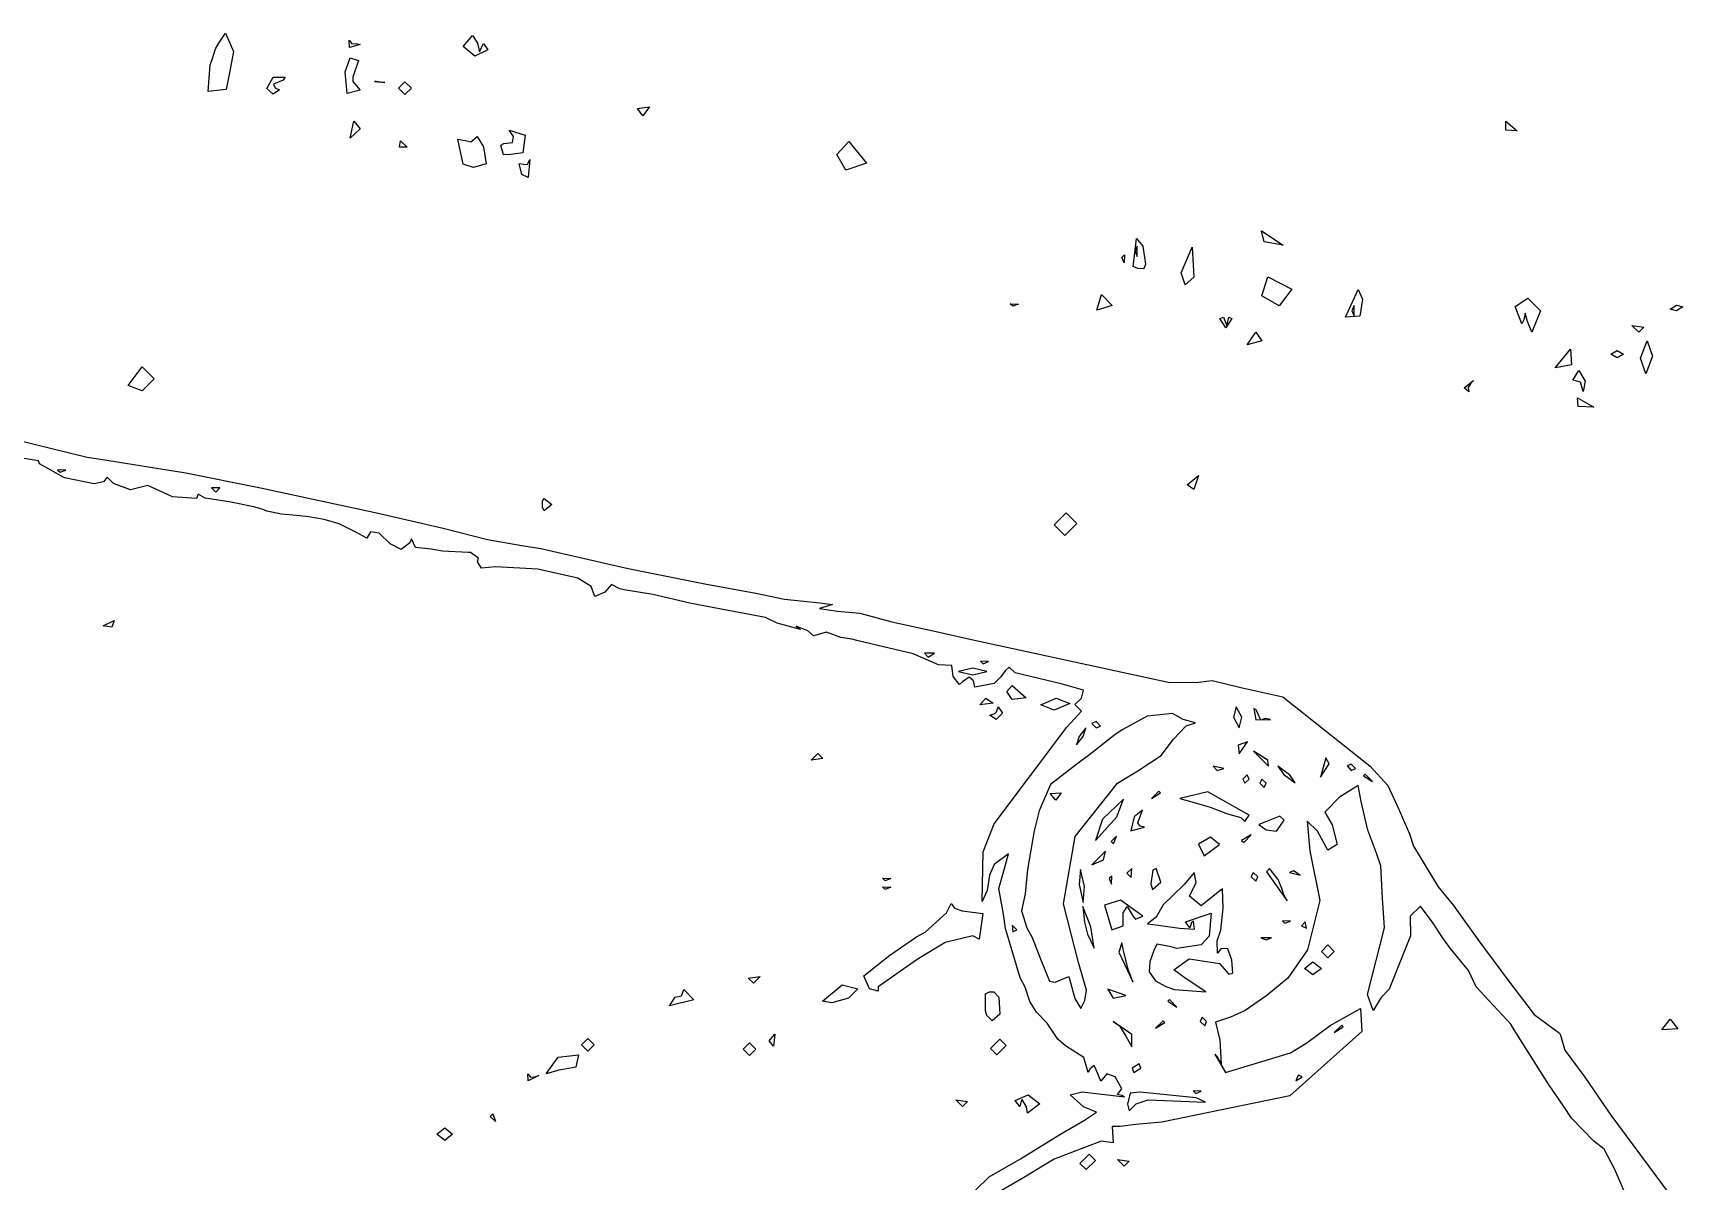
# Model space of a CAD drawing. Extents: x 0.2 to 67.3, y 0 to 43.3.
# Drawn here: x 36.41 to 49.14, y 33.25 to 42.11 of the extents above; entities that cross this region are included whole.
import ezdxf

# ---------------------------------------------------------------- set-up
doc = ezdxf.new("R2010")
doc.units = 0

msp = doc.modelspace()

# ---------------------------------------------------------------- linework, layer by layer
at = {"layer": 'Image'}
for p, q in [((37.81987, 41.98629), (37.845719, 42.030184)), ((37.845719, 42.030184), (37.896612, 42.108316)), ((37.896612, 42.108316), (37.959083, 41.965097)), ((38.853818, 41.997482), (38.851966, 42.052171)), ((38.851966, 42.052171), (38.872153, 42.025369)), ((38.936759, 42.019813), (38.8539, 41.997323)), ((38.872153, 42.025369), (38.904456, 42.028015)), ((38.904456, 42.028015), (38.936759, 42.019813)), ((39.820607, 41.929696), (39.730397, 42.00317)), ((39.730397, 42.00317), (39.73041, 42.00317)), ((39.73041, 42.00317), (39.801467, 42.088207)), ((39.801467, 42.088207), (39.840263, 42.03111)), ((39.840263, 42.03111), (39.855423, 41.962504)), ((39.872092, 41.995312), (39.886565, 42.028121)), ((39.886565, 42.028121), (39.921304, 41.978908)), ((37.779177, 41.864053), (37.795581, 41.903423)), ((37.795581, 41.903423), (37.81987, 41.98629)), ((37.959083, 41.965097), (37.926248, 41.789467)), ((38.820726, 41.809549), (38.859543, 41.916149)), ((38.8539, 41.997323), (38.853818, 41.997482)), ((38.859543, 41.916149), (38.923475, 41.896834)), ((38.923475, 41.896834), (38.879784, 41.768247)), ((39.921304, 41.978908), (39.820607, 41.929696)), ((39.855423, 41.962504), (39.872092, 41.995312)), ((37.764413, 41.656143), (37.779177, 41.864053)), ((37.926248, 41.789467), (37.903613, 41.671717)), ((38.215477, 41.679691), (38.266076, 41.766871)), ((38.266076, 41.766871), (38.356285, 41.766871)), ((38.356285, 41.766871), (38.341204, 41.743323)), ((38.835437, 41.64265), (38.820726, 41.809549)), ((38.879784, 41.768247), (38.879784, 41.733798)), ((37.764424, 41.656143), (37.764413, 41.656143)), ((37.903613, 41.671717), (37.764424, 41.656143)), ((38.264671, 41.635294), (38.215464, 41.680485)), ((38.215464, 41.680485), (38.215477, 41.679691)), ((38.313875, 41.670034), (38.264671, 41.635294)), ((38.341204, 41.743323), (38.267769, 41.713637)), ((38.267769, 41.713637), (38.281448, 41.684851)), ((38.281448, 41.684851), (38.313875, 41.670034)), ((38.83545, 41.642597), (38.835437, 41.64265)), ((38.937193, 41.667203), (38.83545, 41.642597)), ((38.879784, 41.733798), (38.937193, 41.667203)), ((39.058417, 41.734566), (39.047067, 41.734566)), ((39.047067, 41.734566), (39.047074, 41.734566)), ((39.047074, 41.734566), (39.127481, 41.727157)), ((39.107664, 41.727157), (39.058417, 41.734566)), ((39.127481, 41.727157), (39.107664, 41.727157)), ((39.23242, 41.68366), (39.281627, 41.732872)), ((39.281627, 41.634448), (39.23242, 41.68366)), ((39.23242, 41.68366), (39.23242, 41.68366)), ((39.281627, 41.732872), (39.330834, 41.68366)), ((39.330834, 41.68366), (39.281627, 41.634448)), ((41.075275, 41.525122), (41.167892, 41.53888)), ((41.116283, 41.470538), (41.075275, 41.525228)), ((41.075275, 41.525228), (41.075275, 41.525122)), ((41.167892, 41.53888), (41.116283, 41.470538)), ((38.859742, 41.297739), (38.887973, 41.428073)), ((38.93718, 41.369865), (38.859742, 41.297739)), ((38.887973, 41.428073), (38.93718, 41.369865)), ((47.772945, 41.358408), (47.771887, 41.427305)), ((47.771887, 41.427305), (47.860133, 41.355048)), ((38.859742, 41.297739), (38.859742, 41.297739)), ((39.239328, 41.229609), (39.24753, 41.277578)), ((39.24753, 41.277578), (39.298029, 41.228366)), ((39.730376, 41.096735), (39.690273, 41.289273)), ((39.690273, 41.289273), (39.758157, 41.277366)), ((39.758157, 41.277366), (39.789595, 41.269429)), ((39.789595, 41.269429), (39.839305, 41.310439)), ((39.839305, 41.310439), (39.888512, 41.231091)), ((40.020229, 41.242044), (40.044835, 41.256597)), ((40.040708, 41.169125), (40.020229, 41.242044)), ((40.044835, 41.256597), (40.111235, 41.264799)), ((40.119437, 41.310386), (40.085338, 41.359572)), ((40.085338, 41.359572), (40.208353, 41.319991)), ((40.111235, 41.264799), (40.119437, 41.310386)), ((40.208353, 41.319991), (40.191949, 41.184471)), ((42.611995, 41.171136), (42.706003, 41.272286)), ((42.706003, 41.272286), (42.84043, 41.105387)), ((47.77304, 41.358487), (47.772945, 41.358408)), ((47.860133, 41.355048), (47.77304, 41.358487)), ((39.239328, 41.228366), (39.239328, 41.229609)), ((39.298029, 41.228366), (39.239328, 41.228366)), ((39.888512, 41.231091), (39.908435, 41.099884)), ((40.098112, 41.170977), (40.0407, 41.168332)), ((40.0407, 41.168332), (40.040708, 41.169125)), ((40.191949, 41.184471), (40.098112, 41.170977)), ((40.227459, 41.094248), (40.243783, 41.133327)), ((40.243783, 41.133327), (40.232962, 40.993178)), ((42.682905, 41.049825), (42.611995, 41.171136)), ((39.809653, 41.072129), (39.730376, 41.096735)), ((39.809661, 41.072182), (39.809653, 41.072129)), ((39.908435, 41.099884), (39.809661, 41.072182)), ((40.183755, 41.017969), (40.162932, 41.102715)), ((40.162932, 41.102715), (40.195817, 41.097159)), ((40.183757, 41.017784), (40.183755, 41.017969)), ((40.232962, 40.993178), (40.183757, 41.017784)), ((40.195817, 41.097159), (40.227459, 41.094248)), ((42.682908, 41.049825), (42.682905, 41.049825)), ((42.84043, 41.105387), (42.682908, 41.049825)), ((44.89724, 40.305765), (44.924024, 40.522855)), ((44.924024, 40.522855), (44.973678, 40.46544)), ((45.909511, 40.49809), (45.889429, 40.582227)), ((45.889429, 40.582227), (46.055783, 40.472478)), ((46.055783, 40.472478), (45.909511, 40.498143)), ((45.909511, 40.498143), (45.909511, 40.49809)), ((44.828967, 40.334922), (44.811743, 40.377996)), ((44.811743, 40.377996), (44.811796, 40.377969)), ((44.811796, 40.377969), (44.831613, 40.397813)), ((44.831613, 40.397813), (44.828967, 40.334922)), ((44.929347, 40.46544), (44.912811, 40.42443)), ((44.912811, 40.42443), (44.929347, 40.38342)), ((44.929347, 40.38342), (44.929347, 40.46544)), ((44.929347, 40.46544), (44.929347, 40.46544)), ((44.973678, 40.46544), (44.99294, 40.326032)), ((45.268471, 40.257743), (45.353992, 40.457238)), ((45.353992, 40.457238), (45.36574, 40.225464)), ((44.897248, 40.306717), (44.89724, 40.305765)), ((44.934022, 40.291371), (44.897248, 40.306717)), ((44.980055, 40.288725), (44.934022, 40.291371)), ((44.99294, 40.326032), (44.980055, 40.288725)), ((45.268479, 40.257743), (45.268471, 40.257743)), ((45.298425, 40.165572), (45.268479, 40.257743)), ((45.36574, 40.225464), (45.298425, 40.165572)), ((45.89095, 40.082166), (45.938284, 40.22766)), ((45.938284, 40.22766), (46.121392, 40.132304)), ((44.618941, 39.97149), (44.653385, 40.090235)), ((44.653385, 40.090235), (44.737678, 40.005939)), ((46.121392, 40.132304), (46.025006, 40.004057)), ((46.535879, 39.916007), (46.632878, 40.12897)), ((46.632878, 40.12897), (46.666943, 40.055152)), ((43.950136, 40.020438), (44.013012, 40.017792)), ((43.969953, 40.000595), (43.950136, 40.020438)), ((43.950136, 40.020438), (43.950136, 40.020438)), ((44.013012, 40.017792), (43.969953, 40.000595)), ((44.737678, 40.005939), (44.618941, 39.97149)), ((44.618941, 39.97149), (44.618941, 39.97149)), ((46.025006, 40.004057), (45.89095, 40.082166)), ((45.89095, 40.082166), (45.89095, 40.082166)), ((46.602382, 40.005939), (46.585846, 39.964929)), ((46.585846, 39.964929), (46.602382, 39.923918)), ((46.602382, 39.923918), (46.602382, 40.005939)), ((46.602382, 40.005939), (46.602382, 40.005939)), ((46.666943, 40.055152), (46.646703, 39.923918)), ((47.843745, 39.997869), (47.94167, 40.063195)), ((47.89673, 39.866372), (47.843745, 39.997869)), ((47.94167, 40.063195), (48.040301, 39.965564)), ((48.040301, 39.965564), (47.972292, 39.800755)), ((49.041004, 39.978105), (49.090211, 40.009881)), ((49.090211, 39.96514), (49.041004, 39.978105)), ((49.041004, 39.978105), (49.041004, 39.978105)), ((49.090211, 40.009881), (49.139418, 39.996917)), ((49.139418, 39.996917), (49.090211, 39.96514)), ((45.566019, 39.907541), (45.5944, 39.915743)), ((45.612921, 39.833749), (45.566019, 39.907541)), ((45.566019, 39.907541), (45.566019, 39.907541)), ((45.5944, 39.915743), (45.620488, 39.850153)), ((45.658324, 39.907541), (45.612921, 39.833749)), ((45.620488, 39.850153), (45.637501, 39.915743)), ((45.637501, 39.915743), (45.658324, 39.907541)), ((46.646703, 39.923918), (46.535869, 39.915981)), ((46.535869, 39.915981), (46.535879, 39.916007)), ((47.910647, 39.896904), (47.89673, 39.866372)), ((47.923056, 39.946778), (47.910647, 39.896904)), ((47.939355, 39.883437), (47.923056, 39.946778)), ((47.93937, 39.883437), (47.939355, 39.883437)), ((47.972292, 39.800755), (47.93937, 39.883437)), ((48.797704, 39.800781), (48.745764, 39.852719)), ((48.745764, 39.852719), (48.745764, 39.852693)), ((48.745764, 39.852693), (48.836659, 39.839728)), ((48.836659, 39.839728), (48.797704, 39.800781)), ((45.776944, 39.702462), (45.844487, 39.800887)), ((45.89176, 39.735271), (45.776944, 39.702462)), ((45.844487, 39.800887), (45.89176, 39.735271)), ((48.81137, 39.601339), (48.862559, 39.735297)), ((48.862559, 39.735297), (48.903566, 39.614833)), ((45.776944, 39.702462), (45.776944, 39.702462)), ((48.155281, 39.527123), (48.271247, 39.669681)), ((48.271247, 39.669681), (48.278312, 39.549533)), ((48.581738, 39.631528), (48.630945, 39.658859)), ((48.630945, 39.604196), (48.581738, 39.631528)), ((48.581738, 39.631528), (48.581738, 39.631528)), ((48.630945, 39.658859), (48.680153, 39.631528)), ((48.680153, 39.631528), (48.630945, 39.604196)), ((48.851981, 39.479092), (48.81137, 39.601339)), ((48.81137, 39.601339), (48.81137, 39.601339)), ((48.903566, 39.614833), (48.851981, 39.479092)), ((37.14563, 39.388641), (37.255755, 39.532441)), ((37.255755, 39.532441), (37.346155, 39.440023)), ((48.155294, 39.527044), (48.155281, 39.527123)), ((48.278312, 39.549533), (48.155294, 39.527044)), ((48.288803, 39.431926), (48.335705, 39.505745)), ((48.335705, 39.505745), (48.384912, 39.423751)), ((37.255755, 39.34763), (37.14563, 39.388641)), ((37.14563, 39.388641), (37.14563, 39.388641)), ((37.346155, 39.440023), (37.255755, 39.34763)), ((47.486648, 39.341809), (47.451371, 39.372342)), ((47.451371, 39.372342), (47.451379, 39.372236)), ((47.451379, 39.372236), (47.52324, 39.427005)), ((47.502708, 39.407426), (47.482785, 39.374618)), ((47.482785, 39.374618), (47.486648, 39.341809)), ((47.52324, 39.427005), (47.502708, 39.407426)), ((48.319301, 39.423724), (48.288803, 39.431926)), ((48.3498, 39.415522), (48.319301, 39.423724)), ((48.368543, 39.34343), (48.3498, 39.415549)), ((48.3498, 39.415549), (48.3498, 39.415522)), ((48.384912, 39.423751), (48.368543, 39.34343)), ((48.330623, 39.228224), (48.326945, 39.294608)), ((48.326945, 39.294608), (48.45051, 39.223303)), ((48.45051, 39.223303), (48.330612, 39.22833)), ((48.330612, 39.22833), (48.330623, 39.228224)), ((35.935565, 39.055081), (36.82907, 38.837779)), ((36.454767, 38.809019), (36.247739, 38.84233)), ((36.82907, 38.837779), (36.917536, 38.823756)), ((36.917536, 38.823756), (37.592196, 38.715012)), ((36.46244, 38.784677), (36.454767, 38.809019)), ((36.656165, 38.678685), (36.46244, 38.784677)), ((36.664782, 38.737184), (36.601904, 38.73983)), ((36.601904, 38.73983), (36.621721, 38.719986)), ((36.621721, 38.719986), (36.66478, 38.737184)), ((36.66478, 38.737184), (36.664782, 38.737184)), ((37.592196, 38.715012), (38.166278, 38.599019)), ((45.315911, 38.622779), (45.403393, 38.694957)), ((45.403393, 38.694957), (45.366885, 38.587113)), ((36.883669, 38.630981), (36.656165, 38.678685)), ((36.955546, 38.645533), (36.883669, 38.630981)), ((36.983475, 38.683104), (36.955546, 38.645533)), ((37.034616, 38.633891), (36.983475, 38.683104)), ((37.165836, 38.584679), (37.034616, 38.633891)), ((37.297054, 38.618651), (37.165836, 38.584679)), ((37.487347, 38.53028), (37.297054, 38.618651)), ((37.854162, 38.599733), (37.789493, 38.599733)), ((37.789493, 38.599733), (37.821825, 38.567401)), ((37.821825, 38.567401), (37.854162, 38.599733)), ((37.854162, 38.599733), (37.854162, 38.599733)), ((38.166278, 38.599019), (39.052001, 38.408784)), ((45.366885, 38.587113), (45.315911, 38.622779)), ((45.315911, 38.622779), (45.315911, 38.622779)), ((37.674307, 38.519168), (37.487347, 38.53028)), ((37.686822, 38.551976), (37.674307, 38.519168)), ((37.739516, 38.519803), (37.686822, 38.551976)), ((37.925444, 38.49136), (37.739516, 38.519803)), ((38.117055, 38.453737), (37.925444, 38.49136)), ((38.179097, 38.434951), (38.117055, 38.453737)), ((40.34329, 38.498504), (40.35599, 38.518877)), ((40.34329, 38.452414), (40.34329, 38.498504)), ((40.35599, 38.423574), (40.34329, 38.452414)), ((40.34329, 38.452414), (40.34329, 38.452414)), ((40.35599, 38.518877), (40.4134, 38.472284)), ((40.4134, 38.472284), (40.35599, 38.423574)), ((38.215569, 38.420134), (38.179097, 38.434951)), ((38.330385, 38.398174), (38.215569, 38.420134)), ((38.445204, 38.387326), (38.330385, 38.398174)), ((38.540742, 38.375949), (38.445204, 38.387326)), ((38.657495, 38.356635), (38.540742, 38.375949)), ((38.77403, 38.322318), (38.657495, 38.356635)), ((38.903813, 38.257945), (38.77403, 38.322318)), ((39.052001, 38.408784), (39.576878, 38.288743)), ((44.290123, 38.314037), (44.382748, 38.406667)), ((44.372135, 38.232016), (44.290123, 38.314037)), ((44.290123, 38.314037), (44.290123, 38.314037)), ((44.464761, 38.324646), (44.372135, 38.232016)), ((44.382748, 38.406667), (44.464761, 38.324646)), ((38.986792, 38.212172), (38.903813, 38.257945)), ((39.017005, 38.260406), (38.986792, 38.212172)), ((39.082801, 38.251674), (39.017005, 38.260406)), ((39.166904, 38.169416), (39.082801, 38.251674)), ((39.331295, 38.207251), (39.31841, 38.176374)), ((39.363722, 38.139941), (39.331295, 38.207251)), ((39.576878, 38.288743), (39.918968, 38.202277)), ((39.918968, 38.202277), (40.184138, 38.156636)), ((39.252425, 38.125468), (39.166904, 38.169416)), ((39.31841, 38.176374), (39.252425, 38.125468)), ((39.483927, 38.127506), (39.363722, 38.139941)), ((39.570158, 38.111102), (39.483927, 38.127506)), ((39.768457, 38.100783), (39.570158, 38.111102)), ((39.787587, 38.100783), (39.768457, 38.100783)), ((39.847584, 38.057471), (39.787587, 38.100783)), ((39.840572, 38.02998), (39.847584, 38.057471)), ((40.184138, 38.156636), (40.328548, 38.13203)), ((40.328548, 38.13203), (41.00388, 37.977778)), ((39.872552, 37.980609), (39.840572, 38.02998)), ((39.980706, 37.991722), (39.872552, 37.980609)), ((40.305243, 37.973465), (39.980706, 37.991722)), ((40.616218, 37.904621), (40.305243, 37.973465)), ((41.00388, 37.977778), (41.594363, 37.860859)), ((40.718054, 37.840036), (40.616218, 37.904621)), ((40.744927, 37.761746), (40.718054, 37.840036)), ((40.875033, 37.853795), (40.823942, 37.795163)), ((40.938332, 37.821251), (40.875033, 37.853795)), ((40.971569, 37.814107), (40.938332, 37.821251)), ((41.193001, 37.77651), (40.971569, 37.814107)), ((41.594363, 37.860859), (41.988018, 37.788204)), ((40.823942, 37.795163), (40.744927, 37.761746)), ((41.479608, 37.711899), (41.193001, 37.77651)), ((41.774851, 37.653532), (41.479608, 37.711899)), ((41.988018, 37.788204), (42.209995, 37.740553)), ((42.209995, 37.740553), (42.480634, 37.713883)), ((42.529294, 37.685308), (42.480087, 37.670227)), ((42.480634, 37.713883), (42.578501, 37.700919)), ((42.578501, 37.700919), (42.529294, 37.685308)), ((36.953024, 37.53476), (37.03958, 37.576459)), ((37.03958, 37.576459), (37.021377, 37.524971)), ((42.061892, 37.601144), (41.774851, 37.653532)), ((42.152104, 37.555239), (42.061892, 37.601144)), ((42.331965, 37.50809), (42.152104, 37.555239)), ((42.480087, 37.670227), (42.616844, 37.649854)), ((42.616844, 37.649854), (42.789067, 37.634244)), ((42.789067, 37.634244), (43.037767, 37.566669)), ((43.037767, 37.566669), (43.355581, 37.49674)), ((36.95303, 37.53476), (36.953024, 37.53476)), ((37.021377, 37.524971), (36.95303, 37.53476)), ((42.389268, 37.498592), (42.299342, 37.534549)), ((42.299342, 37.534549), (42.319265, 37.518409)), ((42.319265, 37.518409), (42.331965, 37.50809)), ((42.433245, 37.459063), (42.389268, 37.498592)), ((42.532826, 37.486739), (42.433245, 37.459063)), ((42.642633, 37.445834), (42.532826, 37.486739)), ((42.728411, 37.433134), (42.642633, 37.445834)), ((42.776864, 37.421228), (42.728411, 37.433134)), ((43.201842, 37.319337), (42.776864, 37.421228)), ((43.355581, 37.49674), (43.650824, 37.430673)), ((43.650824, 37.430673), (45.180185, 37.099019)), ((43.397988, 37.234723), (43.201842, 37.319337)), ((43.36581, 37.324708), (43.288906, 37.324602)), ((43.288906, 37.324602), (43.318272, 37.295498)), ((43.318272, 37.295498), (43.36581, 37.324708)), ((43.36581, 37.324708), (43.36581, 37.324708)), ((43.500869, 37.229961), (43.397988, 37.234723)), ((43.509071, 37.144289), (43.500869, 37.229961)), ((43.661045, 37.208318), (43.551296, 37.183712)), ((43.551296, 37.183712), (43.661045, 37.159105)), ((43.770791, 37.183712), (43.661045, 37.208318)), ((43.661045, 37.159105), (43.770791, 37.183712)), ((43.783385, 37.260943), (43.72051, 37.263589)), ((43.72051, 37.263589), (43.740327, 37.243746)), ((43.740327, 37.243746), (43.783385, 37.260943)), ((43.770791, 37.183712), (43.770791, 37.183712)), ((43.783385, 37.260943), (43.783385, 37.260943)), ((43.912317, 37.188924), (43.877844, 37.141378)), ((43.941614, 37.218213), (43.912317, 37.188924)), ((43.989149, 37.173234), (43.941614, 37.218213)), ((44.352236, 37.085075), (43.989149, 37.173234)), ((43.559059, 37.082614), (43.509071, 37.144289)), ((43.581733, 37.10431), (43.559059, 37.082614)), ((43.634576, 37.140876), (43.581733, 37.10431)), ((43.666564, 37.112645), (43.634576, 37.140876)), ((43.677438, 37.063935), (43.666564, 37.112645)), ((43.825129, 37.092166), (43.677438, 37.063935)), ((43.877844, 37.141378), (43.825129, 37.092166)), ((43.923493, 37.029857), (43.964495, 37.075815)), ((43.964495, 37.075815), (44.073379, 36.98157)), ((44.516259, 37.0388), (44.352236, 37.085075)), ((44.49877, 36.977363), (44.516259, 37.0388)), ((45.180185, 37.099019), (45.404186, 37.102194)), ((45.404186, 37.102194), (45.508885, 37.113306)), ((45.508885, 37.113306), (45.727745, 37.060363)), ((45.727745, 37.060363), (46.052018, 36.98927)), ((43.715332, 36.926643), (43.763229, 36.977231)), ((43.817559, 36.938284), (43.715332, 36.926643)), ((43.715332, 36.926643), (43.715332, 36.926643)), ((43.763229, 36.977231), (43.817559, 36.938284)), ((43.844618, 36.873911), (43.855942, 36.911773)), ((43.855942, 36.911773), (43.890682, 36.862561)), ((43.964495, 36.966833), (43.923493, 37.029857)), ((44.073379, 36.98157), (43.964495, 36.966754)), ((43.964495, 36.966754), (43.964495, 36.966833)), ((44.290009, 36.885632), (44.185919, 36.926643)), ((44.185919, 36.926643), (44.185927, 36.926643)), ((44.185927, 36.926643), (44.303476, 36.977919)), ((44.408724, 36.937342), (44.290009, 36.885632)), ((44.303476, 36.977919), (44.408724, 36.937342)), ((44.448409, 36.928151), (44.49877, 36.977363)), ((44.500911, 36.878938), (44.448409, 36.928151)), ((45.693468, 36.912329), (45.673413, 36.830573)), ((45.735764, 36.830308), (45.693468, 36.912329)), ((46.052018, 36.98927), (46.726797, 36.453489)), ((43.841475, 36.813375), (43.792267, 36.848115)), ((43.792267, 36.848115), (43.79227, 36.847982)), ((43.79227, 36.847982), (43.830145, 36.859359)), ((43.830145, 36.859359), (43.844618, 36.873911)), ((43.890682, 36.862561), (43.841475, 36.813375)), ((44.387465, 36.754267), (44.500911, 36.878938)), ((44.612379, 36.797526), (44.579574, 36.782974)), ((44.579574, 36.782974), (44.612379, 36.748234)), ((44.645185, 36.762787), (44.612379, 36.797526)), ((45.007447, 36.839463), (44.81882, 36.735931)), ((45.202873, 36.8601), (45.007447, 36.839463)), ((45.282949, 36.813983), (45.202873, 36.8601)), ((45.378913, 36.788319), (45.282949, 36.813983)), ((45.307039, 36.763713), (45.378913, 36.788319)), ((45.673413, 36.830573), (45.715709, 36.748552)), ((45.715709, 36.748552), (45.735764, 36.830308)), ((45.735764, 36.830308), (45.735764, 36.830308)), ((45.847982, 36.888278), (45.829091, 36.897803)), ((45.829091, 36.897803), (45.845521, 36.810703)), ((45.845521, 36.810703), (45.95739, 36.813878)), ((45.881859, 36.809406), (45.847982, 36.888278)), ((45.915334, 36.822106), (45.881859, 36.809406)), ((45.957369, 36.813904), (45.915334, 36.822106)), ((45.95739, 36.813878), (45.957369, 36.813904)), ((43.825123, 36.00899), (44.387465, 36.754267)), ((44.481157, 36.682724), (44.462451, 36.617107)), ((44.462451, 36.617107), (44.51397, 36.682724)), ((44.532674, 36.74834), (44.481157, 36.682724)), ((44.513968, 36.682724), (44.532674, 36.74834)), ((44.51397, 36.682724), (44.513968, 36.682724)), ((44.760011, 36.697567), (44.574541, 36.551517)), ((44.612379, 36.748234), (44.645185, 36.762787)), ((44.645185, 36.762787), (44.645185, 36.762787)), ((44.81882, 36.735931), (44.760011, 36.697567)), ((45.114812, 36.536595), (45.209226, 36.661293)), ((45.209226, 36.661293), (45.307039, 36.763713)), ((42.414478, 36.498759), (42.466418, 36.550697)), ((42.466418, 36.550697), (42.505375, 36.511724)), ((44.574541, 36.551517), (44.464901, 36.469496)), ((44.93371, 36.418696), (45.114812, 36.536595)), ((45.780638, 36.640761), (45.708946, 36.615096)), ((45.708946, 36.615096), (45.716355, 36.549295)), ((45.716355, 36.549295), (45.780638, 36.640734)), ((45.780638, 36.640734), (45.780638, 36.640761)), ((45.937401, 36.499765), (45.826151, 36.569218)), ((45.826151, 36.569218), (45.942279, 36.453092)), ((42.505375, 36.511724), (42.414478, 36.498759)), ((42.414478, 36.498759), (42.414478, 36.498759)), ((44.464901, 36.469496), (44.261431, 36.312308)), ((44.77868, 36.321965), (44.93371, 36.418696)), ((45.59652, 36.434757), (45.514838, 36.453542)), ((45.514838, 36.453542), (45.545376, 36.420204)), ((45.545376, 36.420204), (45.59652, 36.434757)), ((45.59652, 36.434757), (45.59652, 36.434757)), ((45.937411, 36.499765), (45.937401, 36.499765)), ((45.942279, 36.453092), (45.937411, 36.499765)), ((46.10499, 36.38737), (46.014259, 36.452986)), ((46.014259, 36.452986), (46.06035, 36.388481)), ((46.383953, 36.518603), (46.343268, 36.36869)), ((46.343268, 36.36869), (46.409655, 36.472327)), ((46.409644, 36.472327), (46.383953, 36.518603)), ((46.409655, 36.472327), (46.409644, 36.472327)), ((46.580657, 36.469496), (46.547852, 36.454944)), ((46.547852, 36.454944), (46.580657, 36.420204)), ((46.613463, 36.434757), (46.580657, 36.469496)), ((46.580657, 36.420204), (46.613463, 36.434757)), ((46.613463, 36.434757), (46.613463, 36.434757)), ((46.726797, 36.453489), (46.862756, 36.304979)), ((44.261431, 36.312308), (44.173457, 36.110219)), ((44.450164, 35.911147), (44.77868, 36.321965)), ((45.778876, 36.38737), (45.744136, 36.354561)), ((45.744136, 36.354561), (45.758609, 36.32178)), ((45.758609, 36.32178), (45.793354, 36.354561)), ((45.793348, 36.354561), (45.778876, 36.38737)), ((45.793354, 36.354561), (45.793348, 36.354561)), ((45.889826, 36.354561), (45.875353, 36.32178)), ((45.875353, 36.32178), (45.910093, 36.288971)), ((45.924566, 36.32178), (45.889826, 36.354561)), ((45.910093, 36.288971), (45.924566, 36.32178)), ((45.924566, 36.32178), (45.924566, 36.32178)), ((46.06035, 36.388481), (46.148394, 36.325656)), ((46.148394, 36.325656), (46.10499, 36.388481)), ((46.10499, 36.388481), (46.10499, 36.38737)), ((46.633336, 36.305366), (46.491146, 36.214994)), ((46.657265, 36.180016), (46.633336, 36.305366)), ((46.687271, 36.39155), (46.674889, 36.379115)), ((46.674889, 36.379115), (46.744683, 36.334109)), ((46.74468, 36.334162), (46.687271, 36.39155)), ((46.744683, 36.334109), (46.74468, 36.334162)), ((46.862756, 36.304979), (46.94022, 36.138424)), ((44.257325, 36.241664), (44.343698, 36.248014)), ((44.257325, 36.241532), (44.257325, 36.241664)), ((44.300735, 36.190599), (44.257325, 36.241532)), ((44.343698, 36.248014), (44.300735, 36.190599)), ((44.824625, 36.198431), (44.660621, 36.044259)), ((44.771317, 36.063017), (44.824625, 36.198431)), ((45.096249, 36.260423), (45.038842, 36.203008)), ((45.038842, 36.203008), (45.108634, 36.24804)), ((45.108631, 36.247987), (45.096249, 36.260423)), ((45.108634, 36.24804), (45.108631, 36.247987)), ((45.475058, 36.255396), (45.25766, 36.204225)), ((45.25766, 36.204225), (45.368296, 36.174486)), ((45.368296, 36.174486), (45.491316, 36.138265)), ((45.793348, 36.075003), (45.475058, 36.255396)), ((46.491146, 36.214994), (46.375854, 36.099689)), ((46.708509, 35.959169), (46.657265, 36.180016)), ((44.173457, 36.110219), (44.133849, 35.955782)), ((44.607313, 35.880561), (44.771317, 36.063017)), ((44.660621, 36.044259), (44.607313, 35.880561)), ((44.771317, 36.063017), (44.771317, 36.063017)), ((44.905122, 36.062091), (44.881601, 35.955994)), ((44.969602, 36.113463), (44.905122, 36.062091)), ((44.935065, 36.016107), (44.969602, 36.113463)), ((45.491316, 36.138265), (45.625283, 36.084872)), ((45.625283, 36.084872), (45.727737, 36.05717)), ((45.727737, 36.05717), (45.76054, 36.026558)), ((45.76054, 36.026558), (45.793348, 36.075003)), ((45.793348, 36.075003), (45.793348, 36.075003)), ((45.913628, 36.022748), (45.867156, 36.003963)), ((46.030899, 36.066722), (45.913628, 36.022748)), ((46.002697, 35.952263), (46.062559, 36.037062)), ((46.062559, 36.036982), (46.030899, 36.066722)), ((46.062559, 36.037062), (46.062559, 36.036982)), ((46.319845, 35.951416), (46.240562, 36.030077)), ((46.240562, 36.030077), (46.261755, 35.799837)), ((46.375854, 36.099689), (46.433983, 36.00129)), ((46.94022, 36.138424), (47.029806, 35.931467)), ((43.741227, 35.792667), (43.825123, 36.00899)), ((44.133849, 35.955782), (44.084587, 35.65757)), ((44.361454, 35.390633), (44.450164, 35.911147)), ((44.770066, 35.912523), (44.729304, 35.872068)), ((44.747666, 35.853812), (44.770076, 35.912628)), ((44.770076, 35.912628), (44.770066, 35.912523)), ((44.881601, 35.955994), (44.986878, 35.981923)), ((44.95221, 35.990178), (44.935065, 36.016107)), ((44.986876, 35.981976), (44.95221, 35.990178)), ((44.986878, 35.981923), (44.986876, 35.981976)), ((45.496105, 35.905273), (45.401773, 35.851695)), ((45.563211, 35.850425), (45.496105, 35.905273)), ((45.807474, 35.924958), (45.735159, 35.881514)), ((45.750848, 35.865903), (45.807474, 35.925037)), ((45.807474, 35.925037), (45.807474, 35.924958)), ((45.867156, 36.003963), (45.924566, 35.963111)), ((45.924566, 35.963111), (46.002697, 35.952263)), ((46.398732, 35.805631), (46.319845, 35.951416)), ((46.433983, 36.00129), (46.471826, 35.850028)), ((46.777404, 35.77449), (46.708509, 35.959169)), ((47.029806, 35.931467), (47.060262, 35.83709)), ((43.734559, 35.408862), (43.741227, 35.792667)), ((43.9361, 35.778141), (43.825118, 35.695909)), ((43.906861, 35.665164), (43.9361, 35.778141)), ((44.684822, 35.796741), (44.579569, 35.691755)), ((44.670376, 35.731125), (44.684822, 35.796741)), ((44.729304, 35.872068), (44.747666, 35.853812)), ((45.401773, 35.851695), (45.444779, 35.761737)), ((45.444779, 35.761737), (45.563211, 35.850425)), ((45.563211, 35.850425), (45.563211, 35.850425)), ((45.735159, 35.881514), (45.750848, 35.865903)), ((46.261755, 35.799837), (46.337863, 35.417276)), ((46.471826, 35.850028), (46.398732, 35.805631)), ((46.807998, 35.683791), (46.777404, 35.77449)), ((47.060262, 35.83709), (47.25133, 35.522421)), ((43.825118, 35.695909), (43.789008, 35.613914)), ((43.862226, 35.509351), (43.906861, 35.665164)), ((44.084587, 35.65757), (44.065246, 35.468949)), ((44.492558, 35.657475), (44.48116, 35.539805)), ((44.523662, 35.526046), (44.492558, 35.657475)), ((44.579569, 35.691755), (44.670371, 35.731125)), ((44.670371, 35.731125), (44.670376, 35.731125)), ((44.888329, 35.665058), (44.850634, 35.627355)), ((44.883048, 35.594944), (44.88834, 35.665058)), ((44.88834, 35.665058), (44.888329, 35.665058)), ((45.049566, 35.652199), (45.035384, 35.546657)), ((45.076839, 35.665429), (45.049566, 35.652199)), ((45.112063, 35.559886), (45.076839, 35.665429)), ((45.948865, 35.665455), (45.927143, 35.637859)), ((45.927143, 35.637859), (46.085294, 35.41463)), ((46.016894, 35.580233), (45.948865, 35.665455)), ((46.136092, 35.645241), (46.105223, 35.632276)), ((46.187003, 35.612803), (46.136092, 35.645241)), ((46.82255, 35.435823), (46.807998, 35.683791)), ((42.966006, 35.588964), (43.028879, 35.586318)), ((42.985824, 35.56912), (42.966006, 35.588964)), ((42.966006, 35.588964), (42.966006, 35.588964)), ((42.966006, 35.523347), (43.028879, 35.520702)), ((42.985824, 35.503504), (42.966006, 35.523347)), ((42.966006, 35.523347), (42.966006, 35.523347)), ((43.028879, 35.586318), (42.985824, 35.56912)), ((43.028879, 35.520702), (42.985824, 35.503504)), ((43.789008, 35.613914), (43.77226, 35.494825)), ((43.89917, 35.312713), (43.862226, 35.509351)), ((44.48116, 35.539805), (44.511901, 35.403095)), ((44.511901, 35.403095), (44.523649, 35.526126)), ((44.523649, 35.526126), (44.523662, 35.526046)), ((44.733204, 35.605977), (44.713387, 35.586133)), ((44.713387, 35.586133), (44.730611, 35.543085)), ((44.730611, 35.543085), (44.733257, 35.60595)), ((44.733257, 35.60595), (44.733204, 35.605977)), ((44.850634, 35.627355), (44.883048, 35.594944)), ((45.035384, 35.546657), (45.047396, 35.501599)), ((45.047396, 35.501599), (45.11206, 35.559966)), ((45.11206, 35.559966), (45.112063, 35.559886)), ((45.295218, 35.543112), (45.200582, 35.453736)), ((45.369029, 35.633335), (45.295218, 35.543112)), ((45.334056, 35.451751), (45.383263, 35.555838)), ((45.383263, 35.555838), (45.369029, 35.633335)), ((45.824215, 35.632647), (45.809742, 35.599838)), ((45.809742, 35.599838), (45.844482, 35.56703)), ((45.858954, 35.599838), (45.824215, 35.632647)), ((45.844482, 35.56703), (45.858954, 35.599838)), ((45.858954, 35.599838), (45.858954, 35.599838)), ((46.044173, 35.509219), (46.016894, 35.580233)), ((46.060498, 35.461594), (46.044173, 35.509219)), ((46.105223, 35.632276), (46.187003, 35.612697)), ((46.187003, 35.612697), (46.187003, 35.612803)), ((47.25133, 35.522421), (47.367977, 35.378462)), ((43.458157, 35.322317), (43.494059, 35.395422)), ((43.494059, 35.395422), (43.519697, 35.357824)), ((43.77226, 35.494825), (43.734559, 35.408862)), ((44.065246, 35.468949), (44.038322, 35.337743)), ((44.476193, 34.938566), (44.361454, 35.390633)), ((44.800927, 35.420054), (44.67843, 35.38206)), ((44.67843, 35.38206), (44.732825, 35.191517)), ((44.972723, 35.296388), (44.800927, 35.420054)), ((45.129978, 35.383145), (45.074815, 35.289879)), ((45.200582, 35.453736), (45.129978, 35.383145)), ((45.422969, 35.376901), (45.334056, 35.451751)), ((45.529586, 35.460112), (45.422969, 35.376901)), ((45.587511, 35.507869), (45.529586, 35.460112)), ((45.593358, 35.358248), (45.587511, 35.507869)), ((46.085294, 35.41463), (46.060477, 35.461594)), ((46.060477, 35.461594), (46.060498, 35.461594)), ((46.337863, 35.417276), (46.243594, 35.038102)), ((46.837843, 35.206668), (46.82255, 35.435823)), ((43.294735, 35.173966), (43.458157, 35.322317)), ((43.519697, 35.357824), (43.579051, 35.336922)), ((43.579051, 35.336922), (43.739562, 35.317872)), ((43.739562, 35.317872), (43.710268, 35.118271)), ((43.91261, 35.20053), (43.89917, 35.312713)), ((44.038322, 35.337743), (44.079329, 35.206509)), ((44.571361, 35.21487), (44.51134, 35.370657)), ((44.51134, 35.370657), (44.523961, 35.251303)), ((44.821069, 35.321153), (44.852967, 35.370366)), ((44.821069, 35.222728), (44.821069, 35.321153)), ((44.852967, 35.370366), (44.899624, 35.293742)), ((44.899624, 35.293742), (44.915816, 35.274428)), ((44.915816, 35.274428), (44.972723, 35.296388)), ((45.074815, 35.289879), (45.00772, 35.237082)), ((45.301229, 35.252467), (45.499566, 35.320703)), ((45.364623, 35.257389), (45.347293, 35.244689)), ((45.370365, 35.197196), (45.364623, 35.257389)), ((45.499566, 35.320703), (45.48549, 35.14121)), ((45.57579, 35.189867), (45.593358, 35.358248)), ((46.112509, 35.258817), (46.049631, 35.261463)), ((46.049631, 35.261463), (46.069449, 35.24162)), ((46.069449, 35.24162), (46.112507, 35.258817)), ((46.112507, 35.258817), (46.112509, 35.258817)), ((47.113819, 35.374149), (47.036121, 35.295833)), ((47.036121, 35.295833), (47.038502, 35.14502)), ((47.204203, 35.253076), (47.113819, 35.374149)), ((47.367977, 35.378462), (47.556601, 35.11626)), ((43.020468, 34.996166), (43.228232, 35.137427)), ((43.228232, 35.137427), (43.294735, 35.173966)), ((43.661061, 35.145602), (43.448844, 35.093929)), ((43.710268, 35.118271), (43.661061, 35.145602)), ((44.026325, 34.820615), (43.91261, 35.20053)), ((44.000412, 35.19164), (43.965352, 35.226618)), ((43.965352, 35.226618), (43.971332, 35.176003)), ((43.971332, 35.176003), (44.000404, 35.191613)), ((44.000404, 35.191613), (44.000412, 35.19164)), ((44.079329, 35.206509), (44.120549, 35.132717)), ((44.120549, 35.132717), (44.185943, 34.960474)), ((44.523961, 35.251303), (44.546795, 35.157429)), ((44.546795, 35.157429), (44.598785, 35.050855)), ((44.571385, 35.21487), (44.571361, 35.21487)), ((44.598785, 35.050855), (44.571385, 35.21487)), ((44.732825, 35.191517), (44.821064, 35.22257)), ((44.821064, 35.22257), (44.821069, 35.222728)), ((45.00772, 35.237082), (45.090531, 35.226829)), ((45.090531, 35.226829), (45.255218, 35.205134)), ((45.255218, 35.205134), (45.370365, 35.197196)), ((45.335969, 35.2068), (45.301229, 35.252467)), ((45.347293, 35.244689), (45.335969, 35.2068)), ((45.48549, 35.14121), (45.422953, 35.075594)), ((45.545352, 35.106841), (45.57579, 35.189867)), ((45.965571, 35.129939), (45.883558, 35.129939)), ((45.883558, 35.129939), (45.924566, 35.113535)), ((45.924566, 35.113535), (45.965571, 35.129939)), ((45.965571, 35.129939), (45.965571, 35.129939)), ((46.225812, 35.2517), (46.197938, 35.221167)), ((46.197938, 35.221167), (46.23481, 35.203969)), ((46.234808, 35.203943), (46.225812, 35.2517)), ((46.23481, 35.203969), (46.234808, 35.203943)), ((46.704752, 34.693139), (46.837843, 35.206668)), ((47.038502, 35.14502), (46.872056, 34.733408)), ((47.288861, 35.125282), (47.204203, 35.253076)), ((43.448844, 35.093929), (43.232516, 34.962775)), ((44.811888, 35.090093), (44.788076, 35.01892)), ((44.788076, 35.01892), (44.896502, 34.790849)), ((44.827102, 35.018206), (44.811888, 35.090093)), ((44.860291, 34.887449), (44.827102, 35.018206)), ((45.056704, 35.03207), (45.025962, 34.944308)), ((45.081787, 35.0807), (45.056704, 35.03207)), ((45.182265, 35.062179), (45.081787, 35.0807)), ((45.235631, 35.046304), (45.182265, 35.062179)), ((45.422953, 35.075594), (45.235631, 35.046304)), ((45.549241, 35.01003), (45.545352, 35.106841)), ((45.578089, 35.046119), (45.549241, 35.01003)), ((45.627479, 35.043473), (45.578089, 35.046119)), ((45.660226, 34.958198), (45.627479, 35.043473)), ((46.243594, 35.038102), (46.090885, 34.817228)), ((46.351031, 35.02527), (46.400238, 35.074482)), ((46.400238, 34.976058), (46.351031, 35.02527)), ((46.351031, 35.02527), (46.351031, 35.02527)), ((46.400238, 35.074482), (46.449445, 35.02527)), ((46.449445, 35.02527), (46.400238, 34.976058)), ((47.342733, 35.048712), (47.288861, 35.125282)), ((47.483764, 34.878638), (47.342733, 35.048712)), ((47.556601, 35.11626), (47.794437, 34.798099)), ((42.820476, 34.836536), (43.020468, 34.996166)), ((43.232516, 34.962775), (42.931158, 34.750421)), ((44.185943, 34.960474), (44.25238, 34.796459)), ((44.539598, 34.726503), (44.476193, 34.938566)), ((44.860294, 34.887449), (44.860291, 34.887449)), ((44.896502, 34.790849), (44.860294, 34.887449)), ((45.025962, 34.944308), (45.02239, 34.866838)), ((45.211287, 34.883282), (45.331556, 34.968358)), ((45.298734, 34.818128), (45.211287, 34.883282)), ((45.331556, 34.968358), (45.563714, 34.93211)), ((45.563714, 34.93211), (45.637525, 34.848343)), ((45.666311, 34.85681), (45.660226, 34.958198)), ((46.219814, 34.894063), (46.285425, 34.943249)), ((46.285425, 34.844851), (46.219814, 34.894063)), ((46.219814, 34.894063), (46.219814, 34.894063)), ((46.285425, 34.943249), (46.351031, 34.894063)), ((46.351031, 34.894063), (46.285425, 34.844851)), ((47.544197, 34.750395), (47.483764, 34.878638)), ((41.929926, 34.818207), (42.020821, 34.831172)), ((41.929926, 34.818181), (41.929926, 34.818207)), ((41.96888, 34.779234), (41.929926, 34.818181)), ((42.020821, 34.831172), (41.96888, 34.779234)), ((42.501415, 34.640064), (42.654965, 34.768307)), ((42.654965, 34.768307), (42.775329, 34.736557)), ((42.863623, 34.736636), (42.820476, 34.836536)), ((42.931158, 34.750421), (42.931158, 34.717481)), ((44.064788, 34.748701), (44.026325, 34.820615)), ((44.101404, 34.639058), (44.064788, 34.748701)), ((44.25238, 34.796459), (44.297216, 34.788257)), ((44.297216, 34.788257), (44.403309, 34.831162)), ((44.403309, 34.831162), (44.44838, 34.662553)), ((45.02239, 34.866838), (45.071598, 34.798125)), ((45.071598, 34.798125), (45.145408, 34.756083)), ((45.145408, 34.756083), (45.213732, 34.731212)), ((45.459442, 34.712136), (45.298734, 34.818128)), ((45.637525, 34.848343), (45.666311, 34.85681)), ((46.090885, 34.817228), (45.929513, 34.684302)), ((47.811796, 34.46438), (47.544197, 34.750395)), ((47.794437, 34.798099), (47.990168, 34.539125)), ((41.510705, 34.651732), (41.321345, 34.603948)), ((41.321351, 34.603948), (41.364774, 34.671337)), ((41.364774, 34.671337), (41.413447, 34.681656)), ((41.413447, 34.681656), (41.432655, 34.731503)), ((41.432655, 34.731503), (41.510705, 34.651732)), ((42.573061, 34.627708), (42.501415, 34.640143)), ((42.501415, 34.640143), (42.501415, 34.640064)), ((42.701519, 34.664061), (42.573061, 34.627708)), ((42.775329, 34.736557), (42.701519, 34.664061)), ((42.863631, 34.736531), (42.863623, 34.736636)), ((42.931158, 34.717481), (42.863631, 34.736531)), ((43.759091, 34.565795), (43.759356, 34.69724)), ((43.759356, 34.69724), (43.790357, 34.713644)), ((43.790357, 34.713644), (43.824967, 34.713644)), ((43.824967, 34.713644), (43.862189, 34.67266)), ((43.862189, 34.67266), (43.870894, 34.541877)), ((44.153159, 34.555926), (44.101404, 34.639058)), ((44.44838, 34.662553), (44.494516, 34.583231)), ((44.494516, 34.583231), (44.524461, 34.645144)), ((44.524437, 34.645223), (44.539598, 34.726503)), ((44.524461, 34.645144), (44.524437, 34.645223)), ((44.842011, 34.685916), (44.702499, 34.7328)), ((44.702499, 34.7328), (44.743599, 34.665331)), ((44.743599, 34.665331), (44.842011, 34.685969)), ((44.842011, 34.685969), (44.842011, 34.685916)), ((45.178262, 34.653108), (45.165879, 34.640672)), ((45.165879, 34.640672), (45.235673, 34.59564)), ((45.235668, 34.595693), (45.178262, 34.653108)), ((45.213732, 34.731212), (45.459397, 34.712427)), ((45.459397, 34.712427), (45.459442, 34.712136)), ((45.929513, 34.684302), (45.762572, 34.569393)), ((46.749025, 34.569632), (46.704752, 34.693139)), ((46.812305, 34.67057), (46.749025, 34.569632)), ((46.872056, 34.733408), (46.812305, 34.67057)), ((41.321345, 34.603948), (41.321351, 34.603948)), ((43.770707, 34.531611), (43.759091, 34.565795)), ((43.811981, 34.489357), (43.770598, 34.531611)), ((43.770598, 34.531611), (43.770707, 34.531611)), ((43.870894, 34.541877), (43.811981, 34.489357)), ((44.235169, 34.47081), (44.153159, 34.555926)), ((45.235673, 34.59564), (45.235668, 34.595693)), ((45.43056, 34.517641), (45.416087, 34.484833)), ((45.4653, 34.484833), (45.43056, 34.517641)), ((45.64995, 34.517271), (45.533435, 34.480289)), ((45.762572, 34.569393), (45.64995, 34.517271)), ((46.416677, 34.452104), (46.652192, 34.584511)), ((46.652192, 34.584511), (46.661945, 34.405908)), ((47.990168, 34.539125), (48.186994, 34.394372)), ((48.974956, 34.420724), (49.040398, 34.502136)), ((49.040398, 34.502136), (49.100279, 34.428027)), ((42.091499, 34.334364), (42.135639, 34.387334)), ((42.135639, 34.387334), (42.124315, 34.294359)), ((44.317182, 34.348414), (44.235169, 34.47081)), ((44.887898, 34.383101), (44.743599, 34.483669)), ((44.743599, 34.483669), (44.792807, 34.451919)), ((44.792807, 34.451919), (44.842011, 34.369898)), ((44.842011, 34.369898), (44.888705, 34.287877)), ((44.887911, 34.383101), (44.887898, 34.383101)), ((44.888705, 34.287877), (44.887911, 34.383101)), ((45.129057, 34.489066), (45.071645, 34.431652)), ((45.071645, 34.431652), (45.141442, 34.476657)), ((45.14144, 34.476631), (45.129057, 34.489066)), ((45.141442, 34.476657), (45.14144, 34.476631)), ((45.416087, 34.484833), (45.450827, 34.452051)), ((45.450827, 34.452051), (45.4653, 34.484833)), ((45.4653, 34.484833), (45.4653, 34.484833)), ((45.533435, 34.480289), (45.566725, 34.339603)), ((46.661945, 34.405908), (46.106043, 33.911587)), ((46.237742, 34.320871), (46.416677, 34.452104)), ((46.506852, 34.456284), (46.449443, 34.39887)), ((46.449443, 34.39887), (46.51924, 34.443902)), ((46.519234, 34.443849), (46.506852, 34.456284)), ((46.51924, 34.443902), (46.519234, 34.443849)), ((47.837196, 34.420724), (47.811796, 34.46438)), ((48.102285, 34.000725), (47.837196, 34.420724)), ((48.186994, 34.394372), (48.195063, 34.379555)), ((48.195063, 34.379555), (48.227869, 34.263245)), ((49.100279, 34.428027), (48.974956, 34.420618)), ((48.974956, 34.420618), (48.974956, 34.420724)), ((40.643026, 34.303593), (40.692233, 34.352806)), ((40.692233, 34.254381), (40.643026, 34.303593)), ((40.643026, 34.303593), (40.643026, 34.303593)), ((40.692233, 34.352806), (40.74144, 34.303593)), ((40.74144, 34.303593), (40.692233, 34.254381)), ((41.889603, 34.270864), (41.938811, 34.320077)), ((41.938811, 34.221652), (41.889603, 34.270864)), ((41.889603, 34.270864), (41.889603, 34.270864)), ((41.938811, 34.320077), (41.988018, 34.270864)), ((41.988018, 34.270864), (41.938811, 34.221652)), ((42.091509, 34.334364), (42.091499, 34.334364)), ((42.124315, 34.294359), (42.091509, 34.334364)), ((43.797871, 34.275627), (43.869438, 34.347197)), ((43.846324, 34.227182), (43.797871, 34.275627)), ((43.797871, 34.275627), (43.797871, 34.275627)), ((43.917891, 34.298752), (43.846324, 34.227182)), ((43.869438, 34.347197), (43.917891, 34.298752)), ((44.377178, 34.295418), (44.317182, 34.348414)), ((44.517405, 34.20747), (44.377178, 34.295418)), ((45.566725, 34.339603), (45.576647, 34.156935)), ((45.610318, 34.091239), (46.111882, 34.242739)), ((46.111882, 34.242739), (46.237742, 34.320871)), ((48.227869, 34.263245), (48.3821, 34.054859)), ((40.369656, 34.079518), (40.464517, 34.20837)), ((40.4682, 34.109548), (40.369659, 34.079465)), ((40.464517, 34.20837), (40.618933, 34.226097)), ((40.51519, 34.11775), (40.4682, 34.109548)), ((40.599433, 34.131244), (40.51519, 34.11775)), ((40.618933, 34.226097), (40.599433, 34.131244)), ((44.552258, 34.090551), (44.517405, 34.20747)), ((44.566599, 34.117883), (44.552258, 34.090551)), ((44.598563, 34.145214), (44.566599, 34.117883)), ((44.613512, 34.111321), (44.598563, 34.145214)), ((44.648733, 34.024935), (44.613512, 34.111321)), ((44.944288, 34.156618), (44.891208, 34.123809)), ((44.891208, 34.123809), (44.903749, 34.091001)), ((44.903749, 34.091001), (44.956829, 34.123809)), ((44.956829, 34.123809), (44.944288, 34.156618)), ((44.956829, 34.123809), (44.956829, 34.123809)), ((45.545789, 34.21435), (45.528538, 34.23287)), ((45.528538, 34.23287), (45.610318, 34.091239)), ((45.576647, 34.156935), (45.545789, 34.21435)), ((40.231951, 34.026496), (40.22957, 34.081688)), ((40.22957, 34.081688), (40.249758, 34.054912)), ((40.314364, 34.067612), (40.231835, 34.026337)), ((40.231835, 34.026337), (40.231951, 34.026496)), ((40.249758, 34.054912), (40.282058, 34.057558)), ((40.282058, 34.057558), (40.314364, 34.067612)), ((40.369659, 34.079465), (40.369656, 34.079518)), ((44.69612, 34.081582), (44.648733, 34.024935)), ((44.76017, 34.057769), (44.69612, 34.081582)), ((44.811198, 33.965589), (44.76017, 34.057769)), ((46.172303, 34.07084), (46.152274, 34.025517)), ((46.152274, 34.025517), (46.203185, 34.057955)), ((46.203171, 34.057875), (46.172303, 34.07084)), ((46.203185, 34.057955), (46.203171, 34.057875)), ((48.220987, 33.828852), (48.102285, 34.000725)), ((48.3821, 34.054859), (48.582492, 33.761092)), ((43.581776, 33.828032), (43.529835, 33.87997)), ((43.529835, 33.87997), (43.529835, 33.879943)), ((43.529835, 33.879943), (43.62073, 33.866979)), ((43.62073, 33.866979), (43.581776, 33.828032)), ((43.989101, 33.874942), (44.089137, 33.919101)), ((44.023841, 33.827926), (43.989101, 33.874942)), ((44.03498, 33.868936), (44.023841, 33.827926)), ((44.041251, 33.882695), (44.03498, 33.868936)), ((44.075212, 33.82528), (44.041251, 33.882695)), ((44.089137, 33.919101), (44.17935, 33.850072)), ((44.413301, 33.91804), (44.505792, 33.942411)), ((44.515793, 33.827291), (44.413301, 33.91804)), ((44.505792, 33.942411), (44.83088, 33.902142)), ((44.776442, 33.921985), (44.811198, 33.965589)), ((44.814317, 33.913254), (44.776442, 33.921985)), ((44.83088, 33.902142), (44.814317, 33.913254)), ((44.874817, 33.931722), (44.854894, 33.847479)), ((44.948627, 33.938337), (44.874817, 33.931722)), ((44.920912, 33.848616), (45.014636, 33.879414)), ((45.38329, 33.895104), (44.948627, 33.938337)), ((45.014636, 33.879414), (45.455613, 33.860893)), ((46.106043, 33.911587), (45.11986, 33.707991)), ((45.423612, 33.946856), (45.360734, 33.949502)), ((45.360734, 33.949502), (45.380551, 33.929658)), ((45.380551, 33.929658), (45.423609, 33.946856)), ((45.455613, 33.860893), (45.38329, 33.895104)), ((45.423609, 33.946856), (45.423612, 33.946856)), ((39.939825, 33.752679), (39.939838, 33.752785)), ((39.980584, 33.712224), (39.939825, 33.752679)), ((39.939838, 33.752785), (39.9582, 33.771041)), ((39.9582, 33.771041), (39.980584, 33.712224)), ((44.083415, 33.776068), (44.075212, 33.82528)), ((44.083417, 33.775988), (44.083415, 33.776068)), ((44.17935, 33.850072), (44.083417, 33.775988)), ((44.616007, 33.785778), (44.515793, 33.827291)), ((44.523995, 33.723495), (44.616007, 33.785778)), ((44.854894, 33.847479), (44.867779, 33.795594)), ((44.867779, 33.795594), (44.920894, 33.848537)), ((44.920894, 33.848537), (44.920912, 33.848616)), ((48.278399, 33.739926), (48.220987, 33.828852)), ((48.450622, 33.560618), (48.278399, 33.739926)), ((48.582492, 33.761092), (49.098704, 33.063996)), ((39.527671, 33.614778), (39.587811, 33.66399)), ((39.587811, 33.565566), (39.527671, 33.614778)), ((39.527671, 33.614778), (39.527671, 33.614778)), ((39.587811, 33.66399), (39.647956, 33.614778)), ((39.647956, 33.614778), (39.587811, 33.565566)), ((44.030352, 33.426263), (44.33357, 33.612529)), ((44.33357, 33.612529), (44.523995, 33.723495)), ((44.797069, 33.675447), (44.73544, 33.675447)), ((44.73544, 33.675447), (44.744303, 33.549585)), ((44.919605, 33.690264), (44.797069, 33.675447)), ((45.11986, 33.707991), (44.919605, 33.690264)), ((44.652416, 33.561756), (44.288546, 33.423167)), ((44.744303, 33.549585), (44.652416, 33.561756)), ((48.532632, 33.500849), (48.450622, 33.560618)), ((48.614644, 33.343051), (48.532632, 33.500849)), ((43.787306, 33.287462), (44.030352, 33.426263)), ((44.200024, 33.368769), (44.072852, 33.291219)), ((44.288546, 33.423167), (44.200024, 33.368769)), ((44.486769, 33.389988), (44.558336, 33.461558)), ((44.535222, 33.341543), (44.486769, 33.389988)), ((44.486769, 33.389988), (44.486769, 33.389988)), ((44.606789, 33.413113), (44.535222, 33.341543)), ((44.558336, 33.461558), (44.606789, 33.413113)), ((44.828351, 33.368769), (44.77641, 33.420706)), ((44.77641, 33.420706), (44.77641, 33.42068)), ((44.77641, 33.42068), (44.867308, 33.407715)), ((44.867308, 33.407715), (44.828351, 33.368769)), ((43.579892, 33.082834), (43.787306, 33.287462)), ((44.072852, 33.291219), (43.837979, 33.155938)), ((48.704857, 33.133502), (48.614644, 33.343051))]:
    msp.add_line(p, q, dxfattribs=at)

doc.saveas('drawing.dxf')
